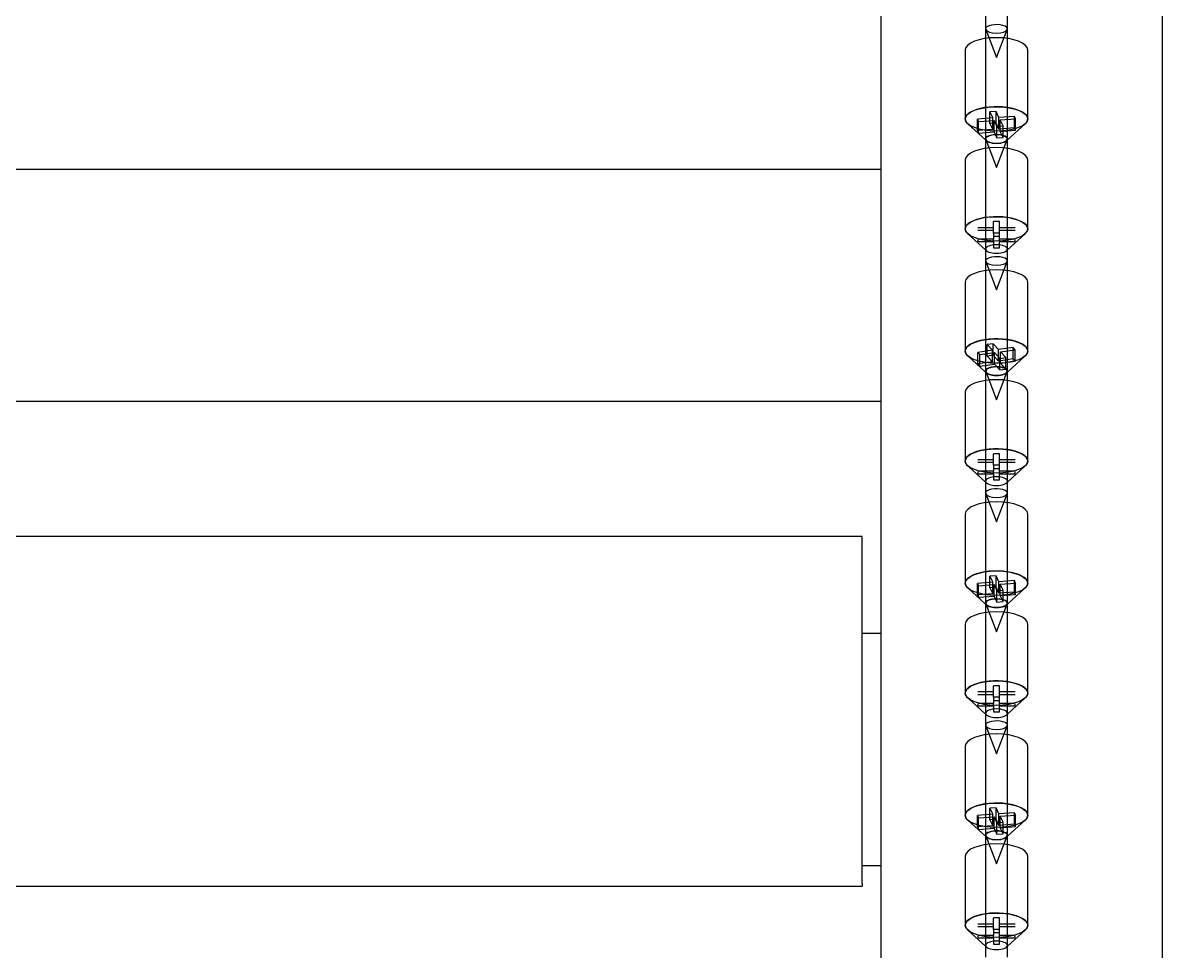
# Model space of a CAD drawing. Header units: millimetres. Extents: x 1089 to 46270, y 1624 to 35257.
# Drawn here: x 1148.4852 to 1148.6674, y 1645.4316 to 1645.5801 of the extents above; entities that cross this region are included whole.
import ezdxf

# ---------------------------------------------------------------- set-up
doc = ezdxf.new("R2010")
doc.units = ezdxf.units.MM

# ---------------------------------------------------------------- blocks, each defined once
blk = doc.blocks.new('A$C411B504A')
at = {"ltscale": 25.4}
for p, q in [((4.255086894032171, 0.7499075902908796), (4.255086895337353, 0.05909518582665108)), ((4.300093101746441, 0.7499075903755372), (4.300093103051317, 0.05909518591216134)), ((4.271839204988751, 0.5869535142630387), (4.271839205026428, 0.5674142627864445)), ((4.275339687848028, 0.5674142627931733), (4.275339687811208, 0.586953514270073)), ((4.271839205026428, 0.5674142627864445), (4.271839205059177, 0.5498289364567075)), ((4.271858628388632, 0.5673126622643831), (4.273589446445605, 0.5628111036080181)), ((4.273589446445605, 0.5628111036080181), (4.275320264486343, 0.5673126622704476)), ((4.275339687881633, 0.5498289364637419), (4.275339687848028, 0.5674142627931733)), ((4.268588756697444, 0.5640537585677077), (4.268588756718454, 0.5530061765321204)), ((4.278590136210351, 0.5530061765510919), (4.27859013618934, 0.5640537585866756)), ((4.273518196147727, 0.5541943767088799), (4.272535788197725, 0.5541211205735888)), ((4.272535788201125, 0.5522798569012775), (4.272535788197725, 0.5541211205735888)), ((4.272535788197725, 0.5541211205735888), (4.273004500107817, 0.5531614771571203)), ((4.273986908057818, 0.5532347332924115), (4.273518196147727, 0.5541943767088799)), ((4.273518196151432, 0.5523531130357089), (4.273518196147727, 0.5541943767088799)), ((4.26899359306201, 0.5522360268017241), (4.271839205059756, 0.5496435032869069)), ((4.273004500107817, 0.5531614771571203), (4.270548480231923, 0.5529783368200238)), ((4.270548480235629, 0.5511370731468528), (4.270548480231923, 0.5529783368200238)), ((4.270548480231923, 0.5529783368200238), (4.270735964995399, 0.5525944794528481)), ((4.270735964995399, 0.5525944794528481), (4.273191984871293, 0.5527776197899446)), ((4.270735964998796, 0.5507532157805368), (4.270735964995399, 0.5525944794528481)), ((4.273518196151432, 0.5523531130357089), (4.272535788201125, 0.5522798569012775)), ((4.272535788201125, 0.5522798569012775), (4.27300450011036, 0.5513202134844999)), ((4.27300450011036, 0.5513202134844999), (4.273004500107817, 0.5531614771571203)), ((4.273191984871293, 0.5527776197899446), (4.273660696780528, 0.5518179763731705)), ((4.273191984874689, 0.5509363561176333), (4.273191984871293, 0.5527776197899446)), ((4.273986908061527, 0.551393469619244), (4.273518196151432, 0.5523531130357089)), ((4.276442927933712, 0.5534178736295079), (4.273986908057818, 0.5532347332924115)), ((4.273986908061527, 0.551393469619244), (4.273986908057818, 0.5532347332924115)), ((4.274174392821294, 0.5528508759252357), (4.276630412697187, 0.5530340162623357)), ((4.274643104731386, 0.5518912325087708), (4.274174392821294, 0.5528508759252357)), ((4.274174392824694, 0.5510096122529244), (4.274174392821294, 0.5528508759252357)), ((4.275339687882212, 0.5496435032939413), (4.278185299869815, 0.5522360268188837)), ((4.276630412697187, 0.5530340162623357), (4.276442927933712, 0.5534178736295079)), ((4.276442927936255, 0.5515766099568911), (4.276442927933712, 0.5534178736295079)), ((4.276630412700587, 0.5511927525900209), (4.276630412697187, 0.5530340162623357)), ((4.27300450011036, 0.5513202134844999), (4.270548480235629, 0.5511370731468528)), ((4.270548480235629, 0.5511370731468528), (4.270735964998796, 0.5507532157805368)), ((4.270735964998796, 0.5507532157805368), (4.273191984874689, 0.5509363561176333)), ((4.273191984874689, 0.5509363561176333), (4.273660696783928, 0.5499767127008592)), ((4.273660696780528, 0.5518179763731705), (4.274643104731386, 0.5518912325087708)), ((4.273660696783928, 0.5499767127008592), (4.273660696780528, 0.5518179763731705)), ((4.276442927936255, 0.5515766099568911), (4.273986908061527, 0.551393469619244)), ((4.274174392824694, 0.5510096122529244), (4.276630412700587, 0.5511927525900209)), ((4.274643104734235, 0.5500499688352942), (4.274174392824694, 0.5510096122529244)), ((4.274643104734235, 0.5500499688352942), (4.274643104731386, 0.5518912325087708)), ((4.276630412700587, 0.5511927525900209), (4.276442927936255, 0.5515766099568911)), ((4.271839205059177, 0.5498289364567075), (4.271839205095691, 0.530289684980664)), ((4.271839205059756, 0.5496435032869069), (4.271980897779926, 0.5495144127047507)), ((4.271858628422233, 0.5497273359349517), (4.27358944647921, 0.5452257772785867)), ((4.27358944647921, 0.5452257772785867), (4.275320264518786, 0.5497273359415669)), ((4.273660696783928, 0.5499767127008592), (4.274643104734235, 0.5500499688352942)), ((4.275197995162006, 0.5495144127109572), (4.275339687882212, 0.5496435032939413)), ((4.275339687918454, 0.5302896849868386), (4.275339687881633, 0.5498289364637419)), ((3.311956808323359, 0.544998926482128), (4.255086894419371, 0.54499892826429)), ((4.26858875673074, 0.5464684322391324), (4.26858875675206, 0.5354208502026925)), ((4.278590136243956, 0.5354208502216604), (4.278590136222636, 0.5464684322581004)), ((4.274089515469875, 0.5365932053018039), (4.273089377520883, 0.5365932053001696)), ((4.273089377524588, 0.5347519416270021), (4.273089377520883, 0.5365932053001696)), ((4.27408951547358, 0.5347519416286364), (4.274089515469875, 0.5365932053018039)), ((4.268993593095612, 0.5346507004722927), (4.271839205093055, 0.5320581769583317)), ((4.273089377522368, 0.5356162427254265), (4.270589032649458, 0.5356162427211881)), ((4.270589032650332, 0.5352254576915865), (4.27308937752294, 0.5352254576966775)), ((4.273089377524588, 0.5347519416270021), (4.273089377525768, 0.5337749790531152)), ((4.27408951547358, 0.5347519416286364), (4.273089377524588, 0.5347519416270021)), ((4.273089377525281, 0.5342484951222399), (4.274089515473971, 0.5342484951247304)), ((4.276589860344824, 0.5356162427324609), (4.274089515471911, 0.5356162427282225)), ((4.274089515472788, 0.5352254576986208), (4.276589860345702, 0.5352254577028557)), ((4.27408951547562, 0.5337749790550514), (4.27408951547358, 0.5347519416286364)), ((4.275339687914961, 0.5320581769642043), (4.278185299903111, 0.5346507004903085)), ((4.273089377525768, 0.5337749790531152), (4.270589032653159, 0.5337749790480206)), ((4.270589032653241, 0.5336729079716758), (4.270589032653731, 0.5333841940192716)), ((4.270589032653731, 0.5333841940192716), (4.273089377526642, 0.53338419402351)), ((4.273089377526642, 0.53338419402351), (4.273089377525768, 0.5337749790531152)), ((4.273089377526642, 0.53338419402351), (4.273089377528681, 0.5324072314499286)), ((4.273089377528681, 0.5324072314499286), (4.274089515477673, 0.5324072314515629)), ((4.274089515476494, 0.5333841940254498), (4.27408951547562, 0.5337749790550514)), ((4.276589860348224, 0.533774979060146), (4.27408951547562, 0.5337749790550514)), ((4.274089515476494, 0.5333841940254498), (4.276589860349102, 0.5333841940305444)), ((4.274089515477673, 0.5324072314515629), (4.274089515476494, 0.5333841940254498)), ((4.276589860349102, 0.5333841940305444), (4.276589860348611, 0.5336729079829485)), ((4.271839205093055, 0.5320581769583317), (4.271980897813222, 0.531929086376179)), ((4.275197995195303, 0.531929086382382), (4.275339687914961, 0.5320581769642043)), ((4.271839205095691, 0.530289684980664), (4.271839205129297, 0.5127043586512325)), ((4.271858628459057, 0.530188084458052), (4.273589446516031, 0.525686525801687)), ((4.273589446516031, 0.525686525801687), (4.275320264556463, 0.5301880844649727)), ((4.275339687951753, 0.5127043586582669), (4.275339687918454, 0.5302896849868386)), ((4.268588756767564, 0.5269291807622327), (4.26858875678888, 0.5158815987257892)), ((4.278590136280776, 0.5158815987447607), (4.27859013625946, 0.5269291807812007)), ((4.272951734365343, 0.5160010507735944), (4.270593168540437, 0.5156767458792064)), ((4.273065165677661, 0.5170523378163647), (4.272121739347284, 0.5169226158592348)), ((4.27212173935099, 0.5150813521860638), (4.272121739347284, 0.5169226158592348)), ((4.272121739347284, 0.5169226158592348), (4.272951734365343, 0.5160010507735944)), ((4.272951734369048, 0.5141597871004233), (4.272951734365343, 0.5160010507735944)), ((4.273065165681061, 0.5152110741440534), (4.273065165677661, 0.5170523378163647)), ((4.273895160695719, 0.5161307727307243), (4.273065165677661, 0.5170523378163647)), ((4.276253726521482, 0.5164550776254142), (4.273895160695719, 0.5161307727307243)), ((4.273895160699119, 0.514289509058413), (4.273895160695719, 0.5161307727307243)), ((4.274227158703457, 0.51576214669665), (4.27658572452922, 0.5160864515913435)), ((4.275057153722067, 0.5148405816121713), (4.274227158703457, 0.51576214669665)), ((4.274227158706857, 0.5139208830243387), (4.274227158703457, 0.51576214669665)), ((4.276253726525187, 0.5146138139522467), (4.276253726521482, 0.5164550776254142)), ((4.27658572452922, 0.5160864515913435), (4.276253726521482, 0.5164550776254142)), ((4.276585724532069, 0.5142451879178669), (4.27658572452922, 0.5160864515913435)), ((4.268993593132436, 0.515111448995393), (4.271839205129876, 0.5125189254814284)), ((4.270593168543837, 0.5138354822068916), (4.270593168540437, 0.5156767458792064)), ((4.270593168540437, 0.5156767458792064), (4.270925166548174, 0.5153081198451357)), ((4.272951734369048, 0.5141597871004233), (4.270593168543837, 0.5138354822068916)), ((4.270925166548174, 0.5153081198451357), (4.273283732373077, 0.5156324247395201)), ((4.270925166551574, 0.5134668561728208), (4.270925166548174, 0.5153081198451357)), ((4.273065165681061, 0.5152110741440534), (4.27212173935099, 0.5150813521860638)), ((4.27212173935099, 0.5150813521860638), (4.272951734369048, 0.5141597871004233)), ((4.273895160699119, 0.514289509058413), (4.273065165681061, 0.5152110741440534)), ((4.273283732373077, 0.5156324247395201), (4.274113727391995, 0.5147108596541852)), ((4.273283732376786, 0.513791161066349), (4.273283732373077, 0.5156324247395201)), ((4.276253726525187, 0.5146138139522467), (4.273895160699119, 0.514289509058413)), ((4.274113727391995, 0.5147108596541852), (4.275057153722067, 0.5148405816121713)), ((4.274113727395392, 0.5128695959818739), (4.274113727391995, 0.5147108596541852)), ((4.274227158706857, 0.5139208830243387), (4.276585724532069, 0.5142451879178669)), ((4.275057153725772, 0.5129993179390038), (4.274227158706857, 0.5139208830243387)), ((4.275057153725772, 0.5129993179390038), (4.275057153722067, 0.5148405816121713)), ((4.275339687951782, 0.512518925487301), (4.278185299939931, 0.5151114490134088)), ((4.276585724532069, 0.5142451879178669), (4.276253726525187, 0.5146138139522467)), ((4.270593168543837, 0.5138354822068916), (4.270925166551574, 0.5134668561728208)), ((4.270925166551574, 0.5134668561728208), (4.273283732376786, 0.513791161066349)), ((4.271839205129297, 0.5127043586512325), (4.271839205166117, 0.4931651071743328)), ((4.271839205129876, 0.5125189254814284), (4.271980897850046, 0.5123898348992757)), ((4.271858628492353, 0.5126027581294768), (4.27358944654933, 0.5081011994731117)), ((4.273283732376786, 0.513791161066349), (4.274113727395392, 0.5128695959818739)), ((4.27358944654933, 0.5081011994731117), (4.275320264589212, 0.5126027581352357)), ((4.274113727395392, 0.5128695959818739), (4.275057153725772, 0.5129993179390038)), ((4.275197995232123, 0.5123898349054823), (4.275339687951782, 0.512518925487301)), ((4.275339687988573, 0.4931651071813636), (4.275339687951753, 0.5127043586582669)), ((4.268588756801169, 0.5093438544328013), (4.26858875682132, 0.4982962723969084)), ((4.278590136314076, 0.4982962724161819), (4.278590136293065, 0.5093438544517692)), ((3.311956808393784, 0.5078743486757968), (4.255086894489491, 0.507874350458815)), ((4.2740895155403, 0.4994686274954727), (4.273089377591308, 0.4994686274938385)), ((4.273089377594708, 0.4976273638215272), (4.273089377591308, 0.4994686274938385)), ((4.2740895155437, 0.4976273638231614), (4.2740895155403, 0.4994686274954727)), ((4.268993593165735, 0.4975261226668177), (4.271839205163481, 0.4949335991520005)), ((4.273089377592488, 0.4984916649199516), (4.270589032719879, 0.498491664914857)), ((4.270589032720451, 0.498100879886108), (4.273089377593362, 0.4981008798903463)), ((4.273089377594708, 0.4976273638215272), (4.273089377596193, 0.4966504012467805)), ((4.2740895155437, 0.4976273638231614), (4.273089377594708, 0.4976273638215272)), ((4.276589860414944, 0.4984916649269859), (4.27408951554234, 0.4984916649218913)), ((4.274089515543213, 0.4981008798922861), (4.276589860415822, 0.4981008798973807)), ((4.274089515545736, 0.49665040124958), (4.2740895155437, 0.4976273638231614)), ((4.275339687985081, 0.4949335991587258), (4.27818529997268, 0.4975261226836718)), ((4.273089377596193, 0.4966504012467805), (4.270589032723283, 0.4966504012425457)), ((4.270589032723361, 0.4965483301662008), (4.270589032724157, 0.4962596162129405)), ((4.270589032724157, 0.4962596162129405), (4.273089377596765, 0.496259616218035)), ((4.273089377595401, 0.497123917316765), (4.274089515544393, 0.4971239173183992)), ((4.273089377596765, 0.496259616218035), (4.273089377596193, 0.4966504012467805)), ((4.273089377596765, 0.496259616218035), (4.273089377599106, 0.4952826536435975)), ((4.27658986041865, 0.4966504012538149), (4.274089515545736, 0.49665040124958)), ((4.274089515546613, 0.4962596162199748), (4.274089515545736, 0.49665040124958)), ((4.274089515546613, 0.4962596162199748), (4.276589860419527, 0.4962596162242132)), ((4.274089515547796, 0.4952826536460844), (4.274089515546613, 0.4962596162199748)), ((4.276589860419527, 0.4962596162242132), (4.276589860418731, 0.4965483301774736)), ((4.271839205163481, 0.4949335991520005), (4.271980897883648, 0.4948045085698443)), ((4.273089377599106, 0.4952826536435975), (4.274089515547796, 0.4952826536460844)), ((4.275197995265728, 0.4948045085760508), (4.275339687985081, 0.4949335991587258)), ((4.271839205166117, 0.4931651071743328), (4.271839205199417, 0.4755797808457576)), ((4.271858628529177, 0.4930635066525735), (4.273589446586151, 0.488561947996212)), ((4.273589446586151, 0.488561947996212), (4.275320264626032, 0.4930635066583324)), ((4.275339688022179, 0.4755797808519358), (4.275339687988573, 0.4931651071813636)), ((4.268588756837989, 0.4898046029559016), (4.268588756859, 0.4787570209203142)), ((4.278590136350896, 0.4787570209392822), (4.278590136329885, 0.4898046029748695)), ((4.252086480682674, 0.4861992723834216), (3.311956808434502, 0.4861992706064644)), ((4.252086480689098, 0.4831525077845154), (4.252086480682674, 0.4861992723834216)), ((4.252086480749757, 0.4509303935117384), (4.252086480689098, 0.4831525077845154)), ((4.273518196288272, 0.4799452210970738), (4.272535788338271, 0.4798719649617791)), ((4.272535788341671, 0.4780307012894678), (4.272535788338271, 0.4798719649617791)), ((4.272535788338271, 0.4798719649617791), (4.273004500247506, 0.4789123215450051)), ((4.273518196291672, 0.478103957424759), (4.273518196288272, 0.4799452210970738)), ((4.273986908197511, 0.4789855776802963), (4.273518196288272, 0.4799452210970738)), ((4.268993593202556, 0.477986871189918), (4.271839205200301, 0.4753943476750973)), ((4.273004500247506, 0.4789123215450051), (4.270548480371612, 0.4787291812079086)), ((4.270548480375012, 0.4768879175355973), (4.270548480371612, 0.4787291812079086)), ((4.270548480371612, 0.4787291812079086), (4.270735965135945, 0.4783453238410385)), ((4.270735965135945, 0.4783453238410385), (4.273191985011533, 0.4785284641789946)), ((4.270735965139341, 0.4765040601687272), (4.270735965135945, 0.4783453238410385)), ((4.273518196291672, 0.478103957424759), (4.272535788341671, 0.4780307012894678)), ((4.272535788341671, 0.4780307012894678), (4.273004500250906, 0.4770710578726938)), ((4.273004500250906, 0.4770710578726938), (4.273004500247506, 0.4789123215450051)), ((4.273191985011533, 0.4785284641789946), (4.273660696921073, 0.4775688207613609)), ((4.273191985015234, 0.4766872005058271), (4.273191985011533, 0.4785284641789946)), ((4.273986908201213, 0.4771443140071288), (4.273518196291672, 0.478103957424759)), ((4.273660696921073, 0.4775688207613609), (4.274643104871075, 0.4776420768966556)), ((4.273660696924473, 0.4757275570890496), (4.273660696921073, 0.4775688207613609)), ((4.276442928073404, 0.4791687180173962), (4.273986908197511, 0.4789855776802963)), ((4.273986908201213, 0.4771443140071288), (4.273986908197511, 0.4789855776802963)), ((4.274174392961839, 0.4786017203134296), (4.276630412837733, 0.4787848606505261)), ((4.274643104871075, 0.4776420768966556), (4.274174392961839, 0.4786017203134296)), ((4.274174392965239, 0.4767604566411148), (4.274174392961839, 0.4786017203134296)), ((4.27464310487478, 0.4758008132234846), (4.274643104871075, 0.4776420768966556)), ((4.275339688021905, 0.4753943476818261), (4.278185300010357, 0.4779868712070776)), ((4.276442928076801, 0.4773274543450849), (4.276442928073404, 0.4791687180173962)), ((4.276630412837733, 0.4787848606505261), (4.276442928073404, 0.4791687180173962)), ((4.276630412841133, 0.4769435969782148), (4.276630412837733, 0.4787848606505261)), ((4.273004500250906, 0.4770710578726938), (4.270548480375012, 0.4768879175355973)), ((4.270548480375012, 0.4768879175355973), (4.270735965139341, 0.4765040601687272)), ((4.270735965139341, 0.4765040601687272), (4.273191985015234, 0.4766872005058271)), ((4.273191985015234, 0.4766872005058271), (4.273660696924473, 0.4757275570890496)), ((4.273660696924473, 0.4757275570890496), (4.27464310487478, 0.4758008132234846)), ((4.276442928076801, 0.4773274543450849), (4.273986908201213, 0.4771443140071288)), ((4.274174392965239, 0.4767604566411148), (4.276630412841133, 0.4769435969782148)), ((4.27464310487478, 0.4758008132234846), (4.274174392965239, 0.4767604566411148)), ((4.276630412841133, 0.4769435969782148), (4.276442928076801, 0.4773274543450849)), ((4.271839205199417, 0.4755797808457576), (4.271839205236237, 0.4560405293688543)), ((4.271839205200301, 0.4753943476750973), (4.271980897920162, 0.4752652570938007)), ((4.271858628562779, 0.475478180323142), (4.273589446619756, 0.4709766216667806)), ((4.273589446619756, 0.4709766216667806), (4.275320264659332, 0.4754781803297572)), ((4.275197995302552, 0.4752652570991511), (4.275339688021905, 0.4753943476818261)), ((4.275339688058999, 0.4560405293750325), (4.275339688022179, 0.4755797808519358)), ((4.268588756871285, 0.4722192766273263), (4.268588756891749, 0.4611716945905773)), ((4.278590136383645, 0.4611716946095452), (4.278590136363182, 0.4722192766462943)), ((4.252086480712077, 0.4707497726472756), (4.255086894559916, 0.4707497726524839)), ((4.273089377662913, 0.4613670871136204), (4.270589032790003, 0.461367087109382)), ((4.273089377664277, 0.4605027860148905), (4.273089377661428, 0.4623440496883635)), ((4.27408951561042, 0.4623440496899978), (4.273089377661428, 0.4623440496883635)), ((4.274089515614126, 0.4605027860168303), (4.27408951561042, 0.4623440496899978)), ((4.27658986048537, 0.4613670871206548), (4.274089515612456, 0.4613670871164128)), ((4.268993593236157, 0.4604015448604866), (4.271839205232741, 0.4578090213462165)), ((4.270589032790877, 0.4609763020797768), (4.273089377663485, 0.4609763020848714)), ((4.273089377666313, 0.4595258234413055), (4.270589032793399, 0.4595258234370672)), ((4.270589032793787, 0.4594237523598697), (4.270589032794277, 0.4591350384074655)), ((4.274089515614126, 0.4605027860168303), (4.273089377664277, 0.4605027860148905)), ((4.273089377664277, 0.4605027860148905), (4.273089377666313, 0.4595258234413055)), ((4.273089377665826, 0.4599993395104338), (4.274089515614516, 0.4599993395129243)), ((4.273089377667187, 0.4591350384117003), (4.273089377666313, 0.4595258234413055)), ((4.274089515612477, 0.4609763020865056), (4.276589860486247, 0.4609763020910496)), ((4.274089515616165, 0.4595258234432489), (4.274089515614126, 0.4605027860168303)), ((4.274089515616183, 0.4591350384133346), (4.274089515616165, 0.4595258234432489)), ((4.27658986048877, 0.4595258234483399), (4.274089515616165, 0.4595258234432489)), ((4.275339688055507, 0.4578090213523947), (4.2781853000428, 0.4604015448781933)), ((4.276589860489647, 0.4591350384187347), (4.276589860489157, 0.4594237523711389)), ((4.270589032794277, 0.4591350384074655), (4.273089377667187, 0.4591350384117003)), ((4.271839205232741, 0.4578090213462165), (4.271980897952911, 0.4576799307640638)), ((4.273089377667187, 0.4591350384117003), (4.273089377669226, 0.458158075838119)), ((4.273089377669226, 0.458158075838119), (4.274089515618218, 0.4581580758397532)), ((4.274089515618218, 0.4581580758397532), (4.274089515616183, 0.4591350384133346)), ((4.274089515616183, 0.4591350384133346), (4.276589860489647, 0.4591350384187347)), ((4.275197995335848, 0.4576799307705759), (4.275339688055507, 0.4578090213523947)), ((4.271839205236237, 0.4560405293688543), (4.271839205269842, 0.4384552030394229)), ((4.271858628599603, 0.4559389288462423), (4.273589446656576, 0.4514373701898773)), ((4.273589446656576, 0.4514373701898773), (4.275320264696152, 0.4559389288528575)), ((4.275339688092298, 0.4384552030464572), (4.275339688058999, 0.4560405293750325)), ((4.268588756908109, 0.4526800251504266), (4.268588756928569, 0.441632443113674)), ((4.278590136421322, 0.441632443132951), (4.278590136400005, 0.4526800251693945)), ((4.252086480762205, 0.4443733091827848), (4.252086480749757, 0.4509303935117384)), ((4.252086480788215, 0.4306958331488442), (4.252086480762205, 0.4443733091827848)), ((4.273004500317626, 0.4417877437395301), (4.270548480442038, 0.4416046034015775)), ((4.270548480445438, 0.4397633397292662), (4.270548480442038, 0.4416046034015775)), ((4.270548480442038, 0.4416046034015775), (4.270735965206061, 0.4412207460355635)), ((4.270735965206061, 0.4412207460355635), (4.273191985081954, 0.4414038863726635)), ((4.27073596520977, 0.439379482362396), (4.270735965206061, 0.4412207460355635)), ((4.273518196358392, 0.4428206432915953), (4.272535788408391, 0.4427473871563041)), ((4.27253578841179, 0.4409061234839928), (4.272535788408391, 0.4427473871563041)), ((4.272535788408391, 0.4427473871563041), (4.273004500317626, 0.4417877437395301)), ((4.273004500321331, 0.4399464800663626), (4.273004500317626, 0.4417877437395301)), ((4.273191985081954, 0.4414038863726635), (4.273660696991193, 0.4404442429558895)), ((4.273191985085358, 0.4395626227003486), (4.273191985081954, 0.4414038863726635)), ((4.273986908267933, 0.4418609998739651), (4.273518196358392, 0.4428206432915953)), ((4.273518196362097, 0.4409793796184278), (4.273518196358392, 0.4428206432915953)), ((4.276442928143521, 0.4420441402119177), (4.273986908267933, 0.4418609998739651)), ((4.273986908271336, 0.4400197362016538), (4.273986908267933, 0.4418609998739651)), ((4.274174393031959, 0.4414771425079547), (4.276630412907853, 0.4416602828450511)), ((4.2746431049415, 0.4405174990903244), (4.274174393031959, 0.4414771425079547)), ((4.274174393035665, 0.4396358788347836), (4.274174393031959, 0.4414771425079547)), ((4.276630412907853, 0.4416602828450511), (4.276442928143521, 0.4420441402119177)), ((4.27644292814723, 0.4402028765387502), (4.276442928143521, 0.4420441402119177)), ((4.276630412911558, 0.4398190191718836), (4.276630412907853, 0.4416602828450511)), ((4.268993593272981, 0.4408622933835868), (4.271839205270421, 0.4382697698696223)), ((4.273004500321331, 0.4399464800663626), (4.270548480445438, 0.4397633397292662)), ((4.270548480445438, 0.4397633397292662), (4.27073596520977, 0.439379482362396)), ((4.27073596520977, 0.439379482362396), (4.273191985085358, 0.4395626227003486)), ((4.273518196362097, 0.4409793796184278), (4.27253578841179, 0.4409061234839928)), ((4.27253578841179, 0.4409061234839928), (4.273004500321331, 0.4399464800663626)), ((4.273191985085358, 0.4395626227003486), (4.273660696994899, 0.4386029792827184)), ((4.273986908271336, 0.4400197362016538), (4.273518196362097, 0.4409793796184278)), ((4.273660696991193, 0.4404442429558895), (4.2746431049415, 0.4405174990903244)), ((4.273660696994899, 0.4386029792827184), (4.273660696991193, 0.4404442429558895)), ((4.27644292814723, 0.4402028765387502), (4.273986908271336, 0.4400197362016538)), ((4.274174393035665, 0.4396358788347836), (4.276630412911558, 0.4398190191718836)), ((4.2746431049449, 0.4386762354180131), (4.274174393035665, 0.4396358788347836)), ((4.2746431049449, 0.4386762354180131), (4.2746431049415, 0.4405174990903244)), ((4.275339688092327, 0.4382697698754949), (4.27818530007962, 0.4408622934012936)), ((4.276630412911558, 0.4398190191718836), (4.27644292814723, 0.4402028765387502)), ((4.271839205269842, 0.4384552030394229), (4.271839205306662, 0.4189159515625231)), ((4.271839205270421, 0.4382697698696223), (4.271980897990591, 0.4381406792874696)), ((4.271858628632042, 0.4383536025173616), (4.273589446689876, 0.4338520438613056)), ((4.273589446689876, 0.4338520438613056), (4.275320264729757, 0.438353602523426)), ((4.273660696994899, 0.4386029792827184), (4.2746431049449, 0.4386762354180131)), ((4.275197995372668, 0.4381406792936762), (4.275339688092327, 0.4382697698754949)), ((4.275339688129119, 0.4189159515695575), (4.275339688092298, 0.4384552030464572)), ((4.268588756941714, 0.4350946988209952), (4.268588756961865, 0.4240471167851023)), ((4.278590136453762, 0.4240471168040703), (4.278590136433611, 0.4350946988399631)), ((4.252086480782506, 0.4336251948409444), (4.255086894630036, 0.4336251948470089)), ((3.311956808540142, 0.4302983008078538), (4.252086480788311, 0.4302983025848075)), ((4.252086480788215, 0.4306958331488442), (4.252086480788311, 0.4302983025848075)), ((4.274089515680846, 0.425219471883663), (4.273089377730997, 0.4252194718817233)), ((4.273089377734397, 0.423378208209412), (4.273089377730997, 0.4252194718817233)), ((4.274089515684246, 0.4233782082113517), (4.274089515680846, 0.425219471883663)), ((4.268993593305421, 0.4232769670547025), (4.27183920530317, 0.4206844435398853)), ((4.273089377733033, 0.4242425093081419), (4.270589032860119, 0.4242425093039071)), ((4.270589032860997, 0.4238517242743018), (4.273089377733907, 0.4238517242785402)), ((4.274089515684246, 0.4233782082113517), (4.273089377734397, 0.423378208209412)), ((4.273089377734397, 0.423378208209412), (4.273089377736433, 0.4224012456358306)), ((4.273089377735946, 0.4228747617049589), (4.274089515684938, 0.4228747617065931)), ((4.27658986055549, 0.4242425093151763), (4.274089515682025, 0.4242425093097761)), ((4.274089515682903, 0.4238517242801745), (4.276589860556367, 0.4238517242855746)), ((4.274089515685429, 0.4224012456374648), (4.274089515684246, 0.4233782082113517)), ((4.275339688125626, 0.4206844435469197), (4.278185300113226, 0.4232769670718621)), ((4.273089377736433, 0.4224012456358306), (4.270589032863828, 0.422401245630736)), ((4.270589032863906, 0.4222991745543947), (4.270589032864702, 0.4220104606011343)), ((4.270589032864702, 0.4220104606011343), (4.27308937773731, 0.4220104606062289)), ((4.27308937773731, 0.4220104606062289), (4.273089377736433, 0.4224012456358306)), ((4.27308937773731, 0.4220104606062289), (4.273089377739652, 0.4210334980317878)), ((4.273089377739652, 0.4210334980317878), (4.274089515688342, 0.4210334980342783)), ((4.274089515686303, 0.4220104606078596), (4.274089515685429, 0.4224012456374648)), ((4.276589860559195, 0.4224012456420088), (4.274089515685429, 0.4224012456374648)), ((4.274089515688342, 0.4210334980342783), (4.274089515686303, 0.4220104606078596)), ((4.274089515686303, 0.4220104606078596), (4.276589860560073, 0.4220104606124035)), ((4.276589860560073, 0.4220104606124035), (4.276589860559277, 0.4222991745656639)), ((4.27183920530317, 0.4206844435398853), (4.271980898023031, 0.4205553529585853)), ((4.275197995406273, 0.4205553529642447), (4.275339688125626, 0.4206844435469197))]:
    blk.add_line(p, q, dxfattribs=at)
for centre, major_axis, ratio, start_param, end_param in [((4.273589446437231, 0.5674142627898089), (-0.001750241411099918, -3.307632197517507e-12), 0.3907311284892725, 2.992474443965119, 6.283185307179586), ((4.273589446437231, 0.5674142627898089), (-0.001750241411099918, -3.307632197517507e-12), 0.3907311284892725, 0, 0.1491182096307471), ((4.273589446437231, 0.5674142627898089), (-0.001750241411099918, -3.307632197517507e-12), 0.3907311284892725, 0.1491182096307471, 2.992474443965119), ((4.273589446443818, 0.5640537585773462), (-0.005000689746000113, -9.450377707193533e-12), 0.3907311284892837, 3.141592653589793, 6.283185307179586), ((4.273589446463976, 0.5530061765414533), (-0.005000689746000113, -9.450377707193533e-12), 0.3907311284892837, 2.736444214796248, 6.283185307179586), ((4.273589446463976, 0.5530061765414533), (-0.005000689746000113, -9.450377707193533e-12), 0.3907311284892837, 0, 0.4051484387943469), ((4.273589446470833, 0.5498289364603774), (-0.001750241411099918, -3.307632197517507e-12), 0.3907311284892727, 2.992474443965119, 6.283185307179586), ((4.273589446470599, 0.5497839651136989), (-0.001750241411099918, -3.307632197517507e-12), 0.3907311284892725, 3.141592653589793, 6.283185307179586), ((4.273589446470833, 0.5498289364603774), (-0.001750241411099918, -3.307632197517507e-12), 0.3907311284892727, 0, 0.1491182096307471), ((4.273589446470599, 0.5497839651136989), (-0.001750241411099918, -3.307632197517507e-12), 0.3907311284892725, 0, 3.141592653589793), ((4.273589446470833, 0.5498289364603774), (-0.001750241411099918, -3.307632197517507e-12), 0.3907311284892727, 0.1491182096307471, 2.992474443965119), ((4.273589446477118, 0.546468432248771), (-0.005000689746000113, -9.450377707193533e-12), 0.3907311284892837, 3.141592653589793, 6.283185307179586), ((4.273589446497578, 0.5354208502120219), (-0.005000689746000113, -9.450377707193533e-12), 0.3907311284892837, 2.736444214796248, 6.283185307179586), ((4.273589446497578, 0.5354208502120219), (-0.005000689746000113, -9.450377707193533e-12), 0.3907311284892837, 0, 0.4051484387943469), ((4.273589446503895, 0.5321986387851236), (-0.001750241411099918, -3.307632197517507e-12), 0.3907311284892725, 3.141592653589793, 6.283185307179586), ((4.273589446503895, 0.5321986387851236), (-0.001750241411099918, -3.307632197517507e-12), 0.3907311284892725, 0, 3.141592653589793), ((4.273589446507653, 0.5302896849834777), (-0.001750241411099918, -3.307632197517507e-12), 0.3907311284892725, 2.992474443965119, 6.283185307179586), ((4.273589446513942, 0.5269291807718712), (-0.005000689746000113, -9.450377707193533e-12), 0.3907311284892837, 3.141592653589793, 6.283185307179586), ((4.273589446507653, 0.5302896849834777), (-0.001750241411099918, -3.307632197517507e-12), 0.3907311284892725, 0, 0.1491182096307471), ((4.273589446507653, 0.5302896849834777), (-0.001750241411099918, -3.307632197517507e-12), 0.3907311284892725, 0.1491182096307471, 2.992474443965119), ((4.273589446534398, 0.5158815987351222), (-0.005000689746000113, -9.450377707193533e-12), 0.3907311284892837, 2.736444214796248, 6.283185307179586), ((4.273589446534398, 0.5158815987351222), (-0.005000689746000113, -9.450377707193533e-12), 0.3907311284892837, 0, 0.4051484387943469), ((4.273589446540097, 0.5127043586545934), (-0.001750241411099918, -3.307632197517507e-12), 0.3907311284892725, 2.992474443965119, 6.283185307179586), ((4.273589446540715, 0.5126593873082239), (-0.001750241411099918, -3.307632197517507e-12), 0.3907311284892724, 3.141592653589793, 6.283185307179586), ((4.273589446540097, 0.5127043586545934), (-0.001750241411099918, -3.307632197517507e-12), 0.3907311284892725, 0, 0.1491182096307471), ((4.273589446540715, 0.5126593873082239), (-0.001750241411099918, -3.307632197517507e-12), 0.3907311284892724, 0, 3.141592653589793), ((4.273589446540097, 0.5127043586545934), (-0.001750241411099918, -3.307632197517507e-12), 0.3907311284892725, 0.1491182096307471, 2.992474443965119), ((4.273589446546687, 0.5093438544421343), (-0.005000689746000113, -9.450377707193533e-12), 0.3907311284892837, 3.141592653589793, 6.283185307179586), ((4.273589446567698, 0.4982962724065469), (-0.005000689746000113, -9.450377707193533e-12), 0.3907311284892837, 2.736444214796248, 6.283185307179586), ((4.273589446567698, 0.4982962724065469), (-0.005000689746000113, -9.450377707193533e-12), 0.3907311284892837, 0, 0.4051484387943469), ((4.273589446574324, 0.4950740609787925), (-0.001750241411099918, -3.307632197517507e-12), 0.3907311284892725, 3.141592653589793, 6.283185307179586), ((4.273589446574324, 0.4950740609787925), (-0.001750241411099918, -3.307632197517507e-12), 0.3907311284892725, 0, 3.141592653589793), ((4.273589446577773, 0.4931651071779992), (-0.001750241411099918, -3.307632197517507e-12), 0.3907311284892727, 2.992474443965119, 6.283185307179586), ((4.273589446577773, 0.4931651071779992), (-0.001750241411099918, -3.307632197517507e-12), 0.3907311284892727, 0, 0.1491182096307471), ((4.273589446577773, 0.4931651071779992), (-0.001750241411099918, -3.307632197517507e-12), 0.3907311284892727, 0.1491182096307471, 2.992474443965119), ((4.273589446584364, 0.4898046029655401), (-0.005000689746000113, -9.450377707193533e-12), 0.3907311284892837, 3.141592653589793, 6.283185307179586), ((4.273589446604522, 0.4787570209296472), (-0.005000689746000113, -9.450377707193533e-12), 0.3907311284892837, 2.736444214796248, 6.283185307179586), ((4.273589446604522, 0.4787570209296472), (-0.005000689746000113, -9.450377707193533e-12), 0.3907311284892837, 0, 0.4051484387943469), ((4.273589446610522, 0.4755797808482622), (-0.001750241411099918, -3.307632197517507e-12), 0.3907311284892725, 2.992474443965119, 6.283185307179586), ((4.273589446611144, 0.4755348095018928), (-0.001750241411099918, -3.307632197517507e-12), 0.3907311284892725, 3.141592653589793, 6.283185307179586), ((4.273589446616807, 0.4722192766366557), (-0.005000689746000113, -9.450377707193533e-12), 0.3907311284892837, 3.141592653589793, 6.283185307179586), ((4.273589446610522, 0.4755797808482622), (-0.001750241411099918, -3.307632197517507e-12), 0.3907311284892725, 0, 0.1491182096307471), ((4.273589446611144, 0.4755348095018928), (-0.001750241411099918, -3.307632197517507e-12), 0.3907311284892725, 0, 3.141592653589793), ((4.273589446610522, 0.4755797808482622), (-0.001750241411099918, -3.307632197517507e-12), 0.3907311284892725, 0.1491182096307471, 2.992474443965119), ((4.273589446638123, 0.4611716946002158), (-0.005000689746000113, -9.450377707193533e-12), 0.3907311284892837, 2.736444214796248, 6.283185307179586), ((4.273589446638123, 0.4611716946002158), (-0.005000689746000113, -9.450377707193533e-12), 0.3907311284892837, 0, 0.4051484387943469), ((4.273589446643584, 0.4579494831730084), (-0.001750241411099918, -3.307632197517507e-12), 0.3907311284892725, 3.141592653589793, 6.283185307179586), ((4.273589446643584, 0.4579494831730084), (-0.001750241411099918, -3.307632197517507e-12), 0.3907311284892725, 0, 3.141592653589793), ((4.273589446648199, 0.4560405293716681), (-0.001750241411099918, -3.307632197517507e-12), 0.3907311284892725, 2.992474443965119, 6.283185307179586), ((4.273589446648199, 0.4560405293716681), (-0.001750241411099918, -3.307632197517507e-12), 0.3907311284892725, 0, 0.1491182096307471), ((4.273589446648199, 0.4560405293716681), (-0.001750241411099918, -3.307632197517507e-12), 0.3907311284892725, 0.1491182096307471, 2.992474443965119), ((4.273589446653627, 0.452680025159756), (-0.005000689746000113, -9.450377707193533e-12), 0.3907311284892837, 3.141592653589793, 6.283185307179586), ((4.273589446674944, 0.4416324431233125), (-0.005000689746000113, -9.450377707193533e-12), 0.3907311284892837, 2.736444214796248, 6.283185307179586), ((4.273589446674944, 0.4416324431233125), (-0.005000689746000113, -9.450377707193533e-12), 0.3907311284892837, 0, 0.4051484387943469), ((4.273589446680642, 0.4384552030427873), (0.001750241411099918, 3.307632197517507e-12), 0.3907311284892727, 0, 3.29071086322054), ((4.27358944668126, 0.4384102316964142), (0.001750241411099918, 3.307632197517507e-12), 0.3907311284892727, 0, 3.141592653589793), ((4.27358944668126, 0.4384102316964142), (0.001750241411099918, 3.307632197517507e-12), 0.3907311284892727, 3.141592653589793, 6.283185307179586), ((4.273589446680642, 0.4384552030427873), (0.001750241411099918, 3.307632197517507e-12), 0.3907311284892727, 3.29071086322054, 6.134067097554913), ((4.273589446680642, 0.4384552030427873), (0.001750241411099918, 3.307632197517507e-12), 0.3907311284892727, 6.134067097554913, 6.283185307179586), ((4.273589446687232, 0.4350946988303246), (-0.005000689746000113, -9.450377707193533e-12), 0.3907311284892837, 3.141592653589793, 6.283185307179586), ((4.273589446708243, 0.4240471167947373), (0.005000689746000113, 9.450377707193533e-12), 0.3907311284892838, 0, 3.54674109238414), ((4.273589446708243, 0.4240471167947373), (0.005000689746000113, 9.450377707193533e-12), 0.3907311284892838, 5.87803686838604, 6.283185307179586), ((4.273589446714009, 0.4208249053666773), (0.001750241411099918, 3.307632197517507e-12), 0.3907311284892727, 0, 3.141592653589793), ((4.273589446714009, 0.4208249053666773), (0.001750241411099918, 3.307632197517507e-12), 0.3907311284892727, 3.141592653589793, 6.283185307179586)]:
    blk.add_ellipse(centre, major_axis=major_axis, ratio=ratio, start_param=start_param, end_param=end_param, dxfattribs=at)
for centre in [(4.273589446463976, 0.5530061765414533), (4.273589446497578, 0.5354208502120219), (4.273589446534398, 0.5158815987351222), (4.273589446567698, 0.4982962724065469), (4.273589446604522, 0.4787570209296472), (4.273589446638123, 0.4611716946002158), (4.273589446674944, 0.4416324431233125), (4.273589446708243, 0.4240471167947373)]:
    blk.add_ellipse(centre, major_axis=(-0.005000689746000113, -9.450377707193533e-12), ratio=0.3907311284892837, dxfattribs=at)
blk = doc.blocks.new('A$C612A7BA7')
blk.add_blockref('A$C411B504A', (5.385540902125285e-09, 1.035772356772213e-09))

msp = doc.modelspace()

# ---------------------------------------------------------------- block references
msp.add_blockref('A$C612A7BA7', (1144.367331556055, 1645.011679620668))

doc.saveas('drawing.dxf')
